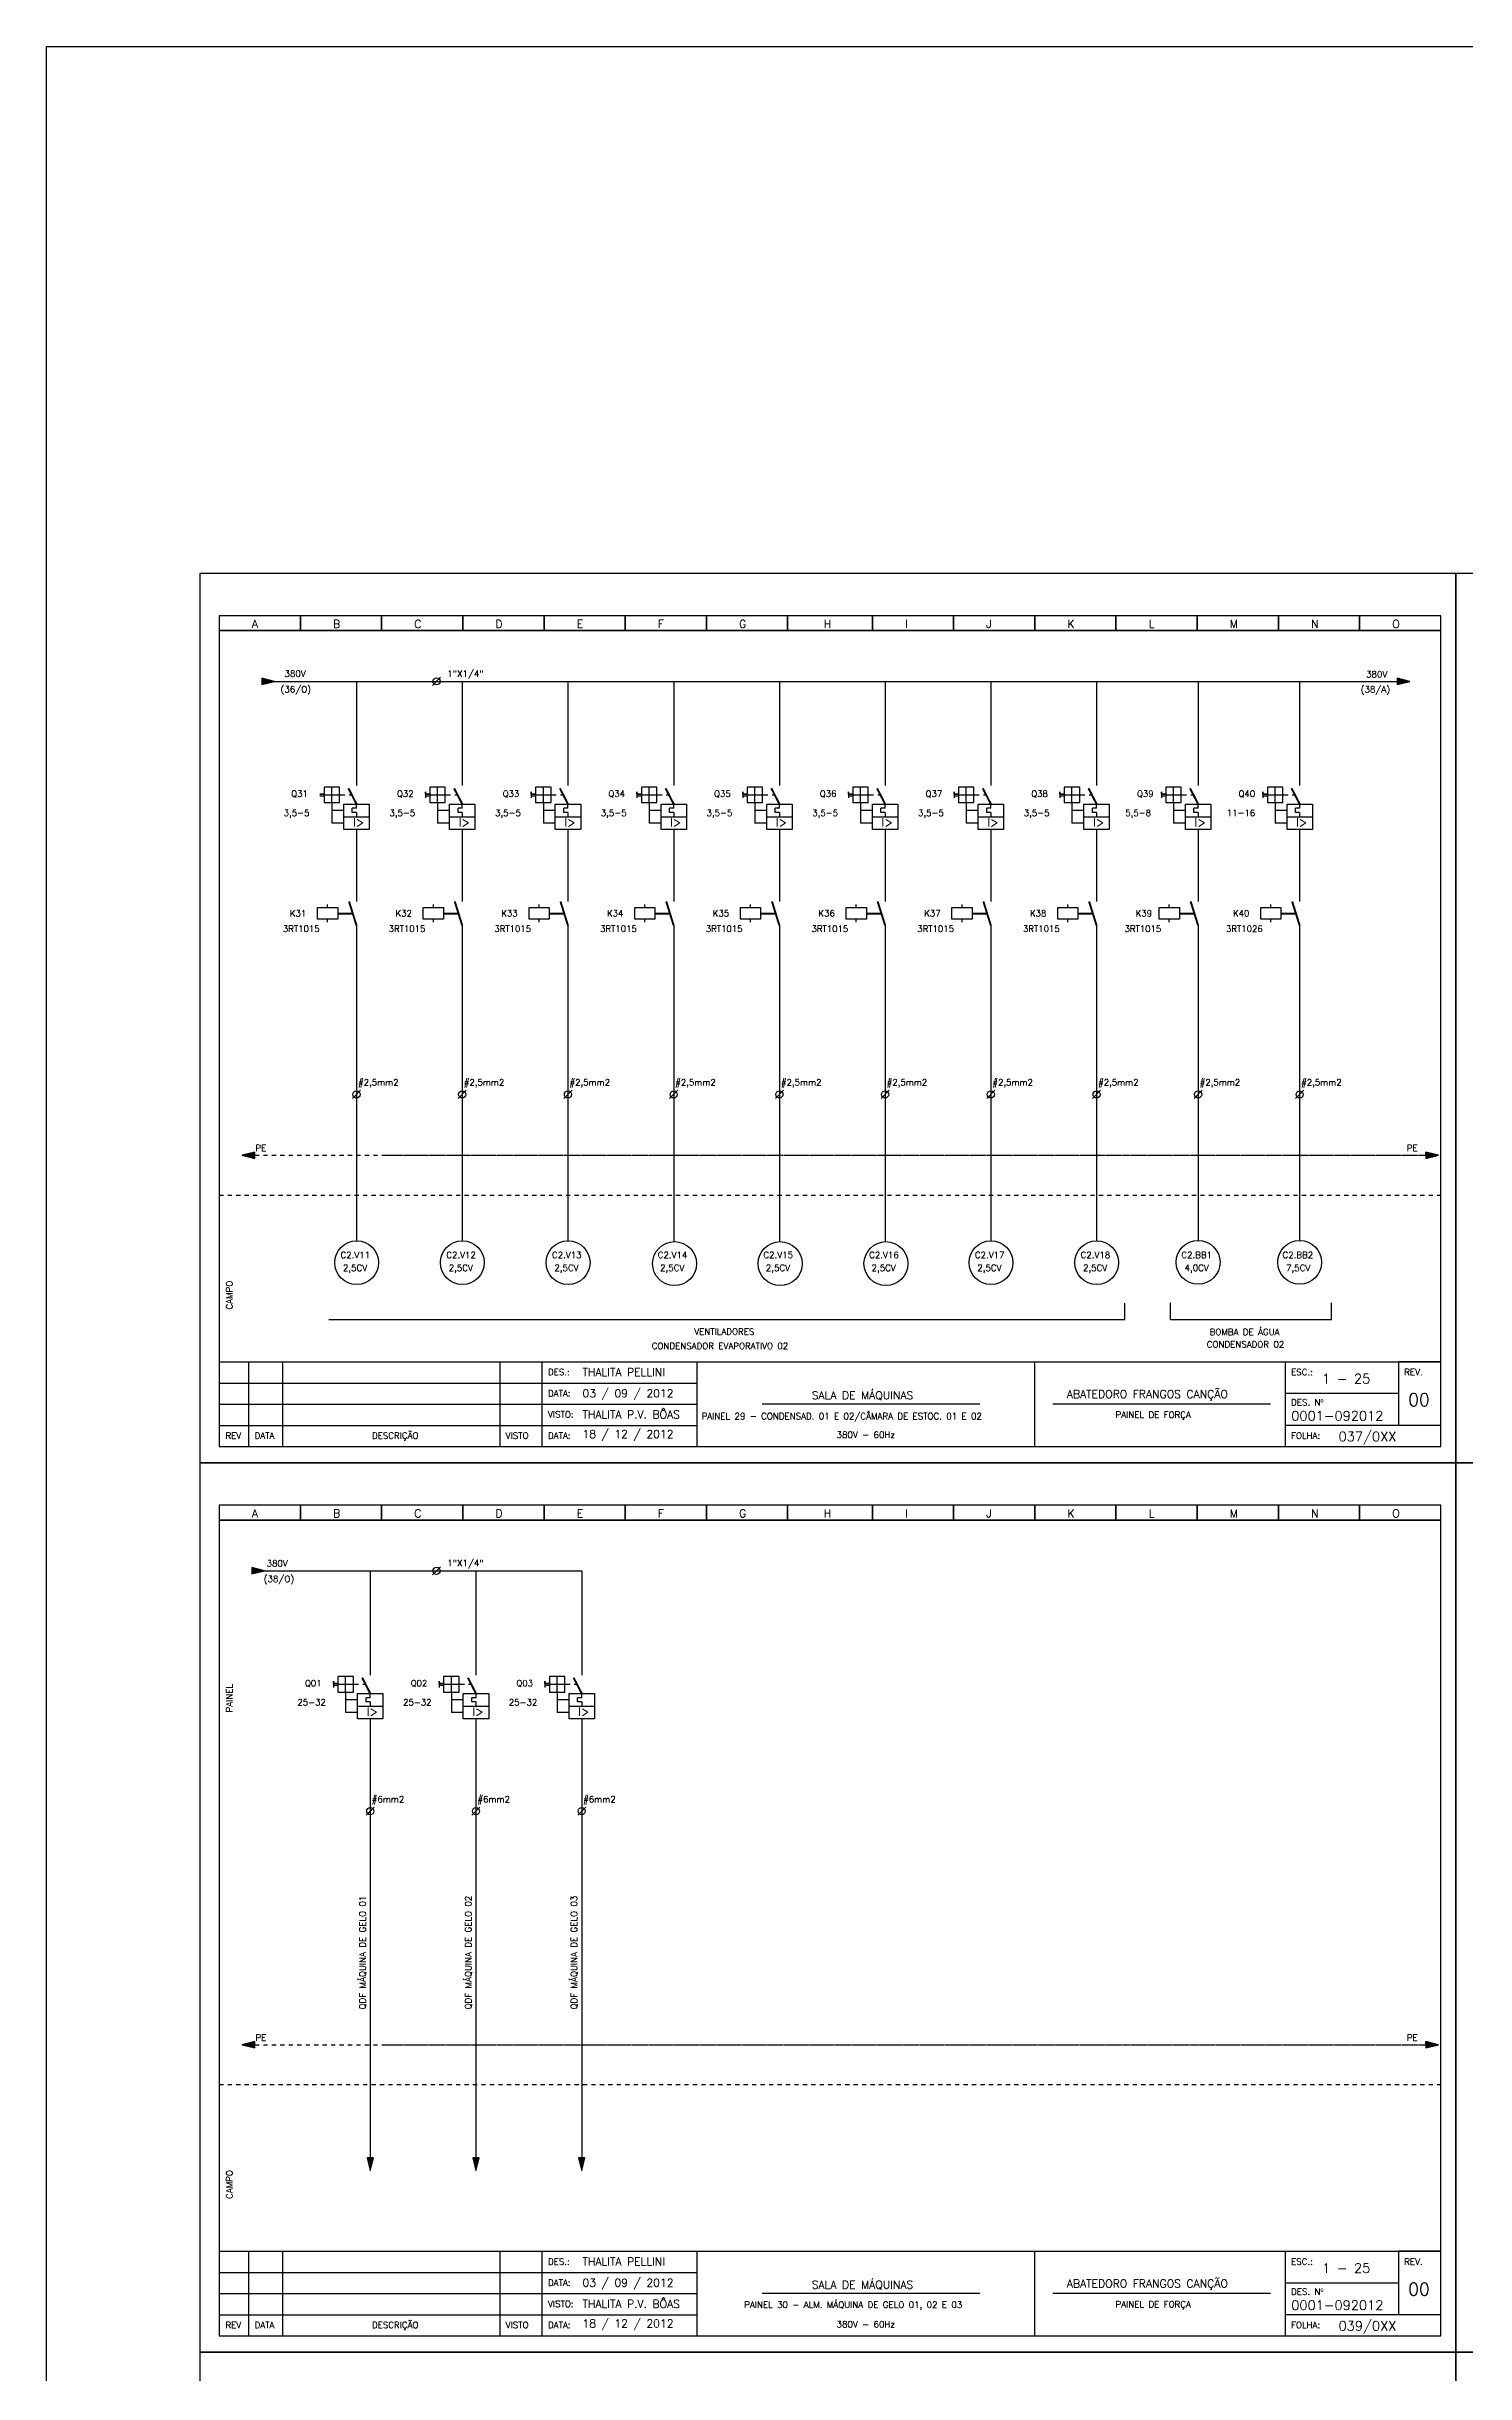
# Model space of a CAD drawing. Header units: millimetres. Extents: x 1974 to 2560, y 1429 to 1567.
# Drawn here: x 2267.8 to 2301.4, y 1512.1 to 1567.1 of the extents above; entities that cross this region are included whole.
import ezdxf

# ---------------------------------------------------------------- set-up
doc = ezdxf.new("R2010")
doc.units = ezdxf.units.MM
for name, pattern in [('DASHDOT2', [0.5, 0.25, -0.125, 0, -0.125]), ('DASHED', [0.75, 0.5, -0.25]), ('HIDDEN2', [0.1875, 0.125, -0.0625])]:
    doc.linetypes.add(name, pattern=pattern)
for name, color, linetype in [('1', 5, 'Continuous'), ('ALIMENTAÇÃO', 6, 'Continuous'), ('CONECTOR_SAK', 2, 'Continuous'), ('DISJUNTOR', 5, 'Continuous'), ('EQUIPAMENTOS', 5, 'Continuous'), ('MARGEM', 1, 'Continuous'), ('MOTORES', 5, 'Continuous'), ('PAINEL', 7, 'Continuous'), ('soft', 5, 'Continuous'), ('TERRA', 3, 'DASHED'), ('TEXTO', 4, 'Continuous'), ('TEXTO_2', 5, 'Continuous'), ('TIMBRE', 7, 'Continuous')]:
    doc.layers.add(name, color=color, linetype=linetype)
doc.styles.add('REGUA60', font='romans.shx', dxfattribs={"height": 2})
doc.styles.add('ROMANC', font='romanc.shx', dxfattribs={"height": 0.55})
doc.styles.add('ROMANS', font='romans.shx', dxfattribs={"height": 37})

msp = doc.modelspace()

# ---------------------------------------------------------------- hatches: boundary and pattern name
at = {"layer": 'EQUIPAMENTOS'}
for points in [[(2273.234, 1552.134), (2272.934, 1552.209), (2272.934, 1552.059)], [(2300.08, 1552.134), (2299.78, 1552.209), (2299.78, 1552.059)], [(2273, 1531.109), (2272.7, 1531.184), (2272.7, 1531.034)], [(2275.425, 1517.232), (2275.5, 1516.932), (2275.575, 1517.232)], [(2277.925, 1517.232), (2278, 1516.932), (2278.075, 1517.232)], [(2280.425, 1517.232), (2280.5, 1516.932), (2280.575, 1517.232)]]:
    msp.add_hatch(color=256, dxfattribs=at).paths.add_polyline_path(points)
at = {"layer": 'TERRA'}
h = msp.add_hatch(dxfattribs=at)
h.set_pattern_fill('ANSI31', color=256, scale=0.004, angle=180, style=0)
h.set_pattern_definition([(225, (2329.7272218, 1589.55084864), (0.0003535533906, -0.0003535533906), [])])
h.paths.add_polyline_path([(2272.473, 1540.931), (2272.773, 1540.931), (2272.773, 1541.006)])
h.paths.add_polyline_path([(2272.773, 1540.856), (2272.773, 1540.931), (2272.473, 1540.931)])
h = msp.add_hatch(dxfattribs=at)
h.set_pattern_fill('ANSI31', color=256, scale=0.004, style=0)
h.set_pattern_definition([(45, (2243.5027676, 1492.3112611), (-0.0003535533906, 0.0003535533906), [])])
h.paths.add_polyline_path([(2300.757, 1540.931), (2300.457, 1540.931), (2300.457, 1540.856)])
h.paths.add_polyline_path([(2300.457, 1541.006), (2300.457, 1540.931), (2300.757, 1540.931)])
h = msp.add_hatch(dxfattribs=at)
h.set_pattern_fill('ANSI31', color=256, scale=0.004, angle=180, style=0)
h.set_pattern_definition([(225, (2329.7272218, 1568.52584864), (0.0003535533906, -0.0003535533906), [])])
h.paths.add_polyline_path([(2272.473, 1519.906), (2272.773, 1519.906), (2272.773, 1519.981)])
h.paths.add_polyline_path([(2272.773, 1519.831), (2272.773, 1519.906), (2272.473, 1519.906)])
h = msp.add_hatch(dxfattribs=at)
h.set_pattern_fill('ANSI31', color=256, scale=0.004, style=0)
h.set_pattern_definition([(45, (2243.5027676, 1471.2862611), (-0.0003535533906, 0.0003535533906), [])])
h.paths.add_polyline_path([(2300.757, 1519.906), (2300.457, 1519.906), (2300.457, 1519.831)])
h.paths.add_polyline_path([(2300.457, 1519.981), (2300.457, 1519.906), (2300.757, 1519.906)])

# ---------------------------------------------------------------- linework, layer by layer
for p, q in [((2293.342, 1537.048), (2293.342, 1537.435)), ((2294.421, 1537.048), (2294.421, 1537.444)), ((2298.228, 1537.048), (2298.228, 1537.444)), ((2274.521, 1537.048), (2293.342, 1537.048)), ((2294.421, 1537.048), (2298.228, 1537.048)), ((2300.813, 1536.047), (2299.813, 1536.047)), ((2300.813, 1515.022), (2299.813, 1515.022))]:
    msp.add_line(p, q)
at = {"layer": '1'}
for p, q in [((2274.775, 1549.632), (2274.411, 1549.632)), ((2274.411, 1549.632), (2274.411, 1549.268)), ((2274.593, 1549.268), (2274.593, 1549.632)), ((2274.775, 1549.268), (2274.775, 1549.632)), ((2277.275, 1549.632), (2276.911, 1549.632)), ((2276.911, 1549.632), (2276.911, 1549.268)), ((2277.093, 1549.268), (2277.093, 1549.632)), ((2277.275, 1549.268), (2277.275, 1549.632)), ((2279.775, 1549.632), (2279.411, 1549.632)), ((2279.411, 1549.632), (2279.411, 1549.268)), ((2279.593, 1549.268), (2279.593, 1549.632)), ((2279.775, 1549.268), (2279.775, 1549.632)), ((2282.275, 1549.632), (2281.911, 1549.632)), ((2281.911, 1549.632), (2281.911, 1549.268)), ((2282.093, 1549.268), (2282.093, 1549.632)), ((2282.275, 1549.268), (2282.275, 1549.632)), ((2284.775, 1549.632), (2284.411, 1549.632)), ((2284.411, 1549.632), (2284.411, 1549.268)), ((2284.593, 1549.268), (2284.593, 1549.632)), ((2284.775, 1549.268), (2284.775, 1549.632)), ((2287.275, 1549.632), (2286.911, 1549.632)), ((2286.911, 1549.632), (2286.911, 1549.268)), ((2287.093, 1549.268), (2287.093, 1549.632)), ((2287.275, 1549.268), (2287.275, 1549.632)), ((2289.775, 1549.632), (2289.411, 1549.632)), ((2289.411, 1549.632), (2289.411, 1549.268)), ((2289.593, 1549.268), (2289.593, 1549.632)), ((2289.775, 1549.268), (2289.775, 1549.632)), ((2292.275, 1549.632), (2291.911, 1549.632)), ((2291.911, 1549.632), (2291.911, 1549.268)), ((2292.093, 1549.268), (2292.093, 1549.632)), ((2292.275, 1549.268), (2292.275, 1549.632)), ((2294.676, 1549.632), (2294.312, 1549.632)), ((2294.312, 1549.632), (2294.312, 1549.268)), ((2294.494, 1549.268), (2294.494, 1549.632)), ((2294.676, 1549.268), (2294.676, 1549.632)), ((2297.077, 1549.632), (2296.713, 1549.632)), ((2296.713, 1549.632), (2296.713, 1549.268)), ((2296.895, 1549.268), (2296.895, 1549.632)), ((2297.077, 1549.268), (2297.077, 1549.632)), ((2274.411, 1549.471), (2274.307, 1549.471)), ((2274.307, 1549.471), (2274.411, 1549.471)), ((2274.307, 1549.429), (2274.411, 1549.429)), ((2274.411, 1549.45), (2274.775, 1549.45)), ((2274.411, 1549.268), (2274.775, 1549.268)), ((2276.807, 1549.523), (2276.807, 1549.377)), ((2276.807, 1549.471), (2276.807, 1549.523)), ((2276.911, 1549.471), (2276.807, 1549.471)), ((2276.807, 1549.471), (2276.911, 1549.471)), ((2276.807, 1549.429), (2276.911, 1549.429)), ((2276.911, 1549.45), (2277.275, 1549.45)), ((2276.911, 1549.268), (2277.275, 1549.268)), ((2279.307, 1549.523), (2279.307, 1549.377)), ((2279.307, 1549.471), (2279.307, 1549.523)), ((2279.411, 1549.471), (2279.307, 1549.471)), ((2279.307, 1549.471), (2279.411, 1549.471)), ((2279.307, 1549.429), (2279.411, 1549.429)), ((2279.411, 1549.45), (2279.775, 1549.45)), ((2279.411, 1549.268), (2279.775, 1549.268)), ((2281.807, 1549.523), (2281.807, 1549.377)), ((2281.807, 1549.471), (2281.807, 1549.523)), ((2281.911, 1549.471), (2281.807, 1549.471)), ((2281.807, 1549.471), (2281.911, 1549.471)), ((2281.807, 1549.429), (2281.911, 1549.429)), ((2281.911, 1549.45), (2282.275, 1549.45)), ((2281.911, 1549.268), (2282.275, 1549.268)), ((2284.307, 1549.523), (2284.307, 1549.377)), ((2284.307, 1549.471), (2284.307, 1549.523)), ((2284.411, 1549.471), (2284.307, 1549.471)), ((2284.307, 1549.471), (2284.411, 1549.471)), ((2284.307, 1549.429), (2284.411, 1549.429)), ((2284.411, 1549.45), (2284.775, 1549.45)), ((2284.411, 1549.268), (2284.775, 1549.268)), ((2286.807, 1549.523), (2286.807, 1549.377)), ((2286.807, 1549.471), (2286.807, 1549.523)), ((2286.911, 1549.471), (2286.807, 1549.471)), ((2286.807, 1549.471), (2286.911, 1549.471)), ((2286.807, 1549.429), (2286.911, 1549.429)), ((2286.911, 1549.45), (2287.275, 1549.45)), ((2286.911, 1549.268), (2287.275, 1549.268)), ((2289.307, 1549.523), (2289.307, 1549.377)), ((2289.307, 1549.471), (2289.307, 1549.523)), ((2289.411, 1549.471), (2289.307, 1549.471)), ((2289.307, 1549.471), (2289.411, 1549.471)), ((2289.307, 1549.429), (2289.411, 1549.429)), ((2289.411, 1549.45), (2289.775, 1549.45)), ((2289.411, 1549.268), (2289.775, 1549.268)), ((2291.807, 1549.523), (2291.807, 1549.377)), ((2291.807, 1549.471), (2291.807, 1549.523)), ((2291.911, 1549.471), (2291.807, 1549.471)), ((2291.807, 1549.471), (2291.911, 1549.471)), ((2291.807, 1549.429), (2291.911, 1549.429)), ((2291.911, 1549.45), (2292.275, 1549.45)), ((2291.911, 1549.268), (2292.275, 1549.268)), ((2294.208, 1549.523), (2294.208, 1549.377)), ((2294.208, 1549.471), (2294.208, 1549.523)), ((2294.312, 1549.471), (2294.208, 1549.471)), ((2294.208, 1549.471), (2294.312, 1549.471)), ((2294.208, 1549.429), (2294.312, 1549.429)), ((2294.312, 1549.45), (2294.676, 1549.45)), ((2294.312, 1549.268), (2294.676, 1549.268)), ((2296.609, 1549.523), (2296.609, 1549.377)), ((2296.609, 1549.471), (2296.609, 1549.523)), ((2296.713, 1549.471), (2296.609, 1549.471)), ((2296.609, 1549.471), (2296.713, 1549.471)), ((2296.609, 1549.429), (2296.713, 1549.429)), ((2296.713, 1549.45), (2297.077, 1549.45)), ((2296.713, 1549.268), (2297.077, 1549.268)), ((2274.632, 1528.498), (2274.632, 1528.352)), ((2274.632, 1528.446), (2274.632, 1528.498)), ((2274.736, 1528.446), (2274.632, 1528.446)), ((2274.632, 1528.446), (2274.736, 1528.446)), ((2274.632, 1528.404), (2274.736, 1528.404)), ((2275.1, 1528.607), (2274.736, 1528.607)), ((2274.736, 1528.607), (2274.736, 1528.243)), ((2274.736, 1528.425), (2275.1, 1528.425)), ((2274.736, 1528.243), (2275.1, 1528.243)), ((2274.918, 1528.243), (2274.918, 1528.607)), ((2275.1, 1528.243), (2275.1, 1528.607)), ((2277.132, 1528.498), (2277.132, 1528.352)), ((2277.132, 1528.446), (2277.132, 1528.498)), ((2277.236, 1528.446), (2277.132, 1528.446)), ((2277.132, 1528.446), (2277.236, 1528.446)), ((2277.132, 1528.404), (2277.236, 1528.404)), ((2277.6, 1528.607), (2277.236, 1528.607)), ((2277.236, 1528.607), (2277.236, 1528.243)), ((2277.236, 1528.425), (2277.6, 1528.425)), ((2277.236, 1528.243), (2277.6, 1528.243)), ((2277.418, 1528.243), (2277.418, 1528.607)), ((2277.6, 1528.243), (2277.6, 1528.607)), ((2279.632, 1528.498), (2279.632, 1528.352)), ((2279.632, 1528.446), (2279.632, 1528.498)), ((2279.736, 1528.446), (2279.632, 1528.446)), ((2279.632, 1528.446), (2279.736, 1528.446)), ((2279.632, 1528.404), (2279.736, 1528.404)), ((2280.1, 1528.607), (2279.736, 1528.607)), ((2279.736, 1528.607), (2279.736, 1528.243)), ((2279.736, 1528.425), (2280.1, 1528.425)), ((2279.736, 1528.243), (2280.1, 1528.243)), ((2279.918, 1528.243), (2279.918, 1528.607)), ((2280.1, 1528.243), (2280.1, 1528.607))]:
    msp.add_line(p, q, dxfattribs=at)
at = {"layer": 'ALIMENTAÇÃO', "color": 6}
for p, q in [((2275.175, 1552.134), (2275.175, 1549.67)), ((2277.675, 1552.134), (2277.675, 1549.67)), ((2280.175, 1552.134), (2280.175, 1549.67)), ((2282.675, 1552.134), (2282.675, 1549.67)), ((2285.175, 1552.134), (2285.175, 1549.67)), ((2287.675, 1552.134), (2287.675, 1549.67)), ((2290.175, 1552.134), (2290.175, 1549.67)), ((2292.675, 1552.134), (2292.675, 1549.67)), ((2295.076, 1552.134), (2295.076, 1549.67)), ((2297.477, 1552.134), (2297.477, 1549.67)), ((2275.175, 1548.632), (2275.175, 1546.927)), ((2277.675, 1548.632), (2277.675, 1546.927)), ((2280.175, 1548.632), (2280.175, 1546.927)), ((2282.675, 1548.632), (2282.675, 1546.927)), ((2285.175, 1548.632), (2285.175, 1546.927)), ((2287.675, 1548.632), (2287.675, 1546.927)), ((2290.175, 1548.632), (2290.175, 1546.927)), ((2292.675, 1548.632), (2292.675, 1546.927)), ((2295.076, 1548.632), (2295.076, 1546.927)), ((2297.477, 1548.632), (2297.477, 1546.927)), ((2275.175, 1546.364), (2275.175, 1538.912)), ((2277.675, 1546.364), (2277.675, 1538.912)), ((2280.175, 1546.364), (2280.175, 1538.912)), ((2282.675, 1546.364), (2282.675, 1538.889)), ((2285.175, 1546.364), (2285.175, 1538.889)), ((2287.675, 1546.364), (2287.675, 1538.889)), ((2290.175, 1546.364), (2290.175, 1538.912)), ((2292.675, 1546.364), (2292.675, 1538.912)), ((2295.076, 1546.364), (2295.076, 1542.37)), ((2297.477, 1546.364), (2297.477, 1542.37)), ((2295.076, 1542.37), (2295.076, 1538.921)), ((2297.477, 1542.37), (2297.477, 1538.921)), ((2275.5, 1531.109), (2275.5, 1528.645)), ((2278, 1531.109), (2278, 1528.645)), ((2280.5, 1531.109), (2280.5, 1528.645)), ((2275.5, 1527.608), (2275.5, 1521.345)), ((2278, 1527.608), (2278, 1521.345)), ((2280.5, 1527.608), (2280.5, 1521.345)), ((2275.5, 1521.345), (2275.5, 1517.232)), ((2278, 1521.345), (2278, 1517.232)), ((2280.5, 1521.345), (2280.5, 1517.232))]:
    msp.add_line(p, q, dxfattribs=at)
at = {"layer": 'CONECTOR_SAK'}
for p, q in [((2277.164, 1552.231), (2276.973, 1552.038)), ((2275.271, 1542.467), (2275.08, 1542.274)), ((2277.771, 1542.467), (2277.58, 1542.274)), ((2280.271, 1542.467), (2280.08, 1542.274)), ((2282.771, 1542.467), (2282.58, 1542.274)), ((2285.271, 1542.467), (2285.08, 1542.274)), ((2287.771, 1542.467), (2287.58, 1542.274)), ((2290.271, 1542.467), (2290.08, 1542.274)), ((2292.771, 1542.467), (2292.58, 1542.274)), ((2295.172, 1542.467), (2294.981, 1542.274)), ((2297.572, 1542.467), (2297.382, 1542.274)), ((2277.164, 1531.206), (2276.973, 1531.013)), ((2275.595, 1525.522), (2275.405, 1525.33)), ((2278.095, 1525.522), (2277.905, 1525.33)), ((2280.595, 1525.522), (2280.405, 1525.33))]:
    msp.add_line(p, q, dxfattribs=at)
for centre in [(2277.068, 1552.134), (2275.175, 1542.37), (2277.675, 1542.37), (2280.175, 1542.37), (2282.675, 1542.37), (2285.175, 1542.37), (2287.675, 1542.37), (2290.175, 1542.37), (2292.675, 1542.37), (2295.076, 1542.37), (2297.477, 1542.37), (2277.068, 1531.109), (2275.5, 1525.426), (2278, 1525.426), (2280.5, 1525.426)]:
    msp.add_circle(centre, 0.0846, dxfattribs=at)
at = {"layer": 'DISJUNTOR'}
for p, q in [((2274.593, 1549.268), (2274.593, 1548.782)), ((2274.875, 1549.082), (2274.593, 1549.082)), ((2275.176, 1549.133), (2275.076, 1549.133)), ((2275.076, 1549.033), (2275.076, 1549.133)), ((2275.176, 1549.033), (2275.076, 1549.033)), ((2275.176, 1549.133), (2275.176, 1549.233)), ((2275.176, 1549.033), (2275.176, 1548.933)), ((2277.093, 1549.268), (2277.093, 1548.782)), ((2277.375, 1549.082), (2277.093, 1549.082)), ((2277.676, 1549.133), (2277.576, 1549.133)), ((2277.576, 1549.033), (2277.576, 1549.133)), ((2277.676, 1549.033), (2277.576, 1549.033)), ((2277.676, 1549.133), (2277.676, 1549.233)), ((2277.676, 1549.033), (2277.676, 1548.933)), ((2279.593, 1549.268), (2279.593, 1548.782)), ((2279.875, 1549.082), (2279.593, 1549.082)), ((2280.176, 1549.133), (2280.076, 1549.133)), ((2280.076, 1549.033), (2280.076, 1549.133)), ((2280.176, 1549.033), (2280.076, 1549.033)), ((2280.176, 1549.133), (2280.176, 1549.233)), ((2280.176, 1549.033), (2280.176, 1548.933)), ((2282.093, 1549.268), (2282.093, 1548.782)), ((2282.375, 1549.082), (2282.093, 1549.082)), ((2282.676, 1549.133), (2282.576, 1549.133)), ((2282.576, 1549.033), (2282.576, 1549.133)), ((2282.676, 1549.033), (2282.576, 1549.033)), ((2282.676, 1549.133), (2282.676, 1549.233)), ((2282.676, 1549.033), (2282.676, 1548.933)), ((2284.593, 1549.268), (2284.593, 1548.782)), ((2284.875, 1549.082), (2284.593, 1549.082)), ((2285.176, 1549.133), (2285.076, 1549.133)), ((2285.076, 1549.033), (2285.076, 1549.133)), ((2285.176, 1549.033), (2285.076, 1549.033)), ((2285.176, 1549.133), (2285.176, 1549.233)), ((2285.176, 1549.033), (2285.176, 1548.933)), ((2287.093, 1549.268), (2287.093, 1548.782)), ((2287.375, 1549.082), (2287.093, 1549.082)), ((2287.676, 1549.133), (2287.576, 1549.133)), ((2287.576, 1549.033), (2287.576, 1549.133)), ((2287.676, 1549.033), (2287.576, 1549.033)), ((2287.676, 1549.133), (2287.676, 1549.233)), ((2287.676, 1549.033), (2287.676, 1548.933)), ((2289.593, 1549.268), (2289.593, 1548.782)), ((2289.875, 1549.082), (2289.593, 1549.082)), ((2290.176, 1549.133), (2290.076, 1549.133)), ((2290.076, 1549.033), (2290.076, 1549.133)), ((2290.176, 1549.033), (2290.076, 1549.033)), ((2290.176, 1549.133), (2290.176, 1549.233)), ((2290.176, 1549.033), (2290.176, 1548.933)), ((2292.093, 1549.268), (2292.093, 1548.782)), ((2292.375, 1549.082), (2292.093, 1549.082)), ((2292.676, 1549.133), (2292.576, 1549.133)), ((2292.576, 1549.033), (2292.576, 1549.133)), ((2292.676, 1549.033), (2292.576, 1549.033)), ((2292.676, 1549.133), (2292.676, 1549.233)), ((2292.676, 1549.033), (2292.676, 1548.933)), ((2294.494, 1549.268), (2294.494, 1548.782)), ((2294.776, 1549.082), (2294.494, 1549.082)), ((2295.077, 1549.133), (2294.977, 1549.133)), ((2294.977, 1549.033), (2294.977, 1549.133)), ((2295.077, 1549.033), (2294.977, 1549.033)), ((2295.077, 1549.133), (2295.077, 1549.233)), ((2295.077, 1549.033), (2295.077, 1548.933)), ((2296.895, 1549.268), (2296.895, 1548.782)), ((2297.177, 1549.082), (2296.895, 1549.082)), ((2297.478, 1549.133), (2297.377, 1549.133)), ((2297.377, 1549.033), (2297.377, 1549.133)), ((2297.477, 1549.033), (2297.377, 1549.033)), ((2297.477, 1549.033), (2297.477, 1548.933)), ((2297.478, 1549.133), (2297.478, 1549.233)), ((2274.875, 1548.782), (2274.593, 1548.782)), ((2274.876, 1548.933), (2275.476, 1548.933)), ((2277.375, 1548.782), (2277.093, 1548.782)), ((2277.376, 1548.933), (2277.976, 1548.933)), ((2279.875, 1548.782), (2279.593, 1548.782)), ((2279.876, 1548.933), (2280.476, 1548.933)), ((2282.375, 1548.782), (2282.093, 1548.782)), ((2282.376, 1548.933), (2282.976, 1548.933)), ((2284.875, 1548.782), (2284.593, 1548.782)), ((2284.876, 1548.933), (2285.476, 1548.933)), ((2287.375, 1548.782), (2287.093, 1548.782)), ((2287.376, 1548.933), (2287.976, 1548.933)), ((2289.875, 1548.782), (2289.593, 1548.782)), ((2289.876, 1548.933), (2290.476, 1548.933)), ((2292.375, 1548.782), (2292.093, 1548.782)), ((2292.376, 1548.933), (2292.976, 1548.933)), ((2294.776, 1548.782), (2294.494, 1548.782)), ((2294.777, 1548.933), (2295.377, 1548.933)), ((2297.177, 1548.782), (2296.895, 1548.782)), ((2297.178, 1548.933), (2297.778, 1548.933)), ((2274.918, 1528.243), (2274.918, 1527.757)), ((2275.501, 1528.108), (2275.4, 1528.108)), ((2275.4, 1528.008), (2275.4, 1528.108)), ((2275.501, 1528.108), (2275.501, 1528.208)), ((2277.418, 1528.243), (2277.418, 1527.757)), ((2278.001, 1528.108), (2277.9, 1528.108)), ((2277.9, 1528.008), (2277.9, 1528.108)), ((2278.001, 1528.108), (2278.001, 1528.208)), ((2279.918, 1528.243), (2279.918, 1527.757)), ((2280.501, 1528.108), (2280.4, 1528.108)), ((2280.4, 1528.008), (2280.4, 1528.108)), ((2280.501, 1528.108), (2280.501, 1528.208)), ((2275.2, 1528.057), (2274.918, 1528.057)), ((2275.2, 1527.757), (2274.918, 1527.757)), ((2275.201, 1527.908), (2275.801, 1527.908)), ((2275.5, 1528.008), (2275.4, 1528.008)), ((2275.5, 1528.008), (2275.5, 1527.908)), ((2277.7, 1528.057), (2277.418, 1528.057)), ((2277.7, 1527.757), (2277.418, 1527.757)), ((2277.701, 1527.908), (2278.301, 1527.908)), ((2278, 1528.008), (2277.9, 1528.008)), ((2278, 1528.008), (2278, 1527.908)), ((2280.2, 1528.057), (2279.918, 1528.057)), ((2280.2, 1527.757), (2279.918, 1527.757)), ((2280.201, 1527.908), (2280.801, 1527.908)), ((2280.5, 1528.008), (2280.4, 1528.008)), ((2280.5, 1528.008), (2280.5, 1527.908))]:
    msp.add_line(p, q, dxfattribs=at)
at = {"layer": 'DISJUNTOR', "linetype": 'HIDDEN2'}
for p, q in [((2274.775, 1549.45), (2275.075, 1549.45)), ((2277.275, 1549.45), (2277.575, 1549.45)), ((2279.775, 1549.45), (2280.075, 1549.45)), ((2282.275, 1549.45), (2282.575, 1549.45)), ((2284.775, 1549.45), (2285.075, 1549.45)), ((2287.275, 1549.45), (2287.575, 1549.45)), ((2289.775, 1549.45), (2290.075, 1549.45)), ((2292.275, 1549.45), (2292.575, 1549.45)), ((2294.676, 1549.45), (2294.976, 1549.45)), ((2297.077, 1549.45), (2297.377, 1549.45)), ((2275.1, 1528.425), (2275.399, 1528.425)), ((2277.6, 1528.425), (2277.899, 1528.425)), ((2280.1, 1528.425), (2280.399, 1528.425))]:
    msp.add_line(p, q, dxfattribs=at)
at = {"layer": 'DISJUNTOR', "const_width": 0.0472}
for points in [[(2275.176, 1549.233), (2274.983, 1549.607)], [(2277.676, 1549.233), (2277.483, 1549.607)], [(2280.176, 1549.233), (2279.983, 1549.607)], [(2282.676, 1549.233), (2282.483, 1549.607)], [(2285.176, 1549.233), (2284.983, 1549.607)], [(2287.676, 1549.233), (2287.483, 1549.607)], [(2290.176, 1549.233), (2289.983, 1549.607)], [(2292.676, 1549.233), (2292.483, 1549.607)], [(2295.077, 1549.233), (2294.884, 1549.607)], [(2297.478, 1549.233), (2297.285, 1549.607)], [(2275.501, 1528.208), (2275.308, 1528.582)], [(2278.001, 1528.208), (2277.808, 1528.582)], [(2280.501, 1528.208), (2280.308, 1528.582)]]:
    msp.add_lwpolyline(points, dxfattribs=at)
at = {"layer": 'DISJUNTOR'}
for points in [[(2274.876, 1549.233), (2275.476, 1549.233), (2275.476, 1548.633), (2274.876, 1548.633)], [(2277.376, 1549.233), (2277.976, 1549.233), (2277.976, 1548.633), (2277.376, 1548.633)], [(2279.876, 1549.233), (2280.476, 1549.233), (2280.476, 1548.633), (2279.876, 1548.633)], [(2282.376, 1549.233), (2282.976, 1549.233), (2282.976, 1548.633), (2282.376, 1548.633)], [(2284.876, 1549.233), (2285.476, 1549.233), (2285.476, 1548.633), (2284.876, 1548.633)], [(2287.376, 1549.233), (2287.976, 1549.233), (2287.976, 1548.633), (2287.376, 1548.633)], [(2289.876, 1549.233), (2290.476, 1549.233), (2290.476, 1548.633), (2289.876, 1548.633)], [(2292.376, 1549.233), (2292.976, 1549.233), (2292.976, 1548.633), (2292.376, 1548.633)], [(2294.777, 1549.233), (2295.377, 1549.233), (2295.377, 1548.633), (2294.777, 1548.633)], [(2297.178, 1549.233), (2297.778, 1549.233), (2297.778, 1548.633), (2297.178, 1548.633)], [(2275.201, 1528.208), (2275.801, 1528.208), (2275.801, 1527.608), (2275.201, 1527.608)], [(2277.701, 1528.208), (2278.301, 1528.208), (2278.301, 1527.608), (2277.701, 1527.608)], [(2280.201, 1528.208), (2280.801, 1528.208), (2280.801, 1527.608), (2280.201, 1527.608)]]:
    msp.add_lwpolyline(points, close=True, dxfattribs=at)
at = {"layer": 'EQUIPAMENTOS'}
for p, q in [((2273.234, 1552.134), (2300.08, 1552.134)), ((2274.493, 1546.788), (2274.493, 1546.859)), ((2276.993, 1546.788), (2276.993, 1546.859)), ((2279.493, 1546.788), (2279.493, 1546.859)), ((2281.993, 1546.788), (2281.993, 1546.859)), ((2284.493, 1546.788), (2284.493, 1546.859)), ((2286.993, 1546.788), (2286.993, 1546.859)), ((2289.493, 1546.788), (2289.493, 1546.859)), ((2291.993, 1546.788), (2291.993, 1546.859)), ((2294.394, 1546.788), (2294.394, 1546.859)), ((2296.795, 1546.788), (2296.795, 1546.859)), ((2274.493, 1546.438), (2274.493, 1546.509)), ((2274.731, 1546.658), (2275.083, 1546.658)), ((2274.731, 1546.638), (2275.09, 1546.638)), ((2276.993, 1546.438), (2276.993, 1546.509)), ((2277.231, 1546.658), (2277.583, 1546.658)), ((2277.231, 1546.638), (2277.59, 1546.638)), ((2279.493, 1546.438), (2279.493, 1546.509)), ((2279.731, 1546.658), (2280.083, 1546.658)), ((2279.731, 1546.638), (2280.09, 1546.638)), ((2281.993, 1546.438), (2281.993, 1546.509)), ((2282.231, 1546.658), (2282.583, 1546.658)), ((2282.231, 1546.638), (2282.59, 1546.638)), ((2284.493, 1546.438), (2284.493, 1546.509)), ((2284.731, 1546.658), (2285.083, 1546.658)), ((2284.731, 1546.638), (2285.09, 1546.638)), ((2286.993, 1546.438), (2286.993, 1546.509)), ((2287.231, 1546.658), (2287.583, 1546.658)), ((2287.231, 1546.638), (2287.59, 1546.638)), ((2289.493, 1546.438), (2289.493, 1546.509)), ((2289.731, 1546.658), (2290.083, 1546.658)), ((2289.731, 1546.638), (2290.09, 1546.638)), ((2291.993, 1546.438), (2291.993, 1546.509)), ((2292.231, 1546.658), (2292.583, 1546.658)), ((2292.231, 1546.638), (2292.59, 1546.638)), ((2294.394, 1546.438), (2294.394, 1546.509)), ((2294.632, 1546.658), (2294.984, 1546.658)), ((2294.632, 1546.638), (2294.99, 1546.638)), ((2296.795, 1546.438), (2296.795, 1546.509)), ((2297.033, 1546.658), (2297.385, 1546.658)), ((2297.033, 1546.638), (2297.391, 1546.638))]:
    msp.add_line(p, q, dxfattribs=at)
for points in [[(2267.845, 1567.141), (2559.507, 1567.141), (2559.507, 1444.388), (2267.845, 1444.388)], [(2274.255, 1546.509), (2274.255, 1546.788), (2274.731, 1546.788), (2274.731, 1546.509)], [(2276.755, 1546.509), (2276.755, 1546.788), (2277.231, 1546.788), (2277.231, 1546.509)], [(2279.255, 1546.509), (2279.255, 1546.788), (2279.731, 1546.788), (2279.731, 1546.509)], [(2281.755, 1546.509), (2281.755, 1546.788), (2282.231, 1546.788), (2282.231, 1546.509)], [(2284.255, 1546.509), (2284.255, 1546.788), (2284.731, 1546.788), (2284.731, 1546.509)], [(2286.755, 1546.509), (2286.755, 1546.788), (2287.231, 1546.788), (2287.231, 1546.509)], [(2289.255, 1546.509), (2289.255, 1546.788), (2289.731, 1546.788), (2289.731, 1546.509)], [(2291.755, 1546.509), (2291.755, 1546.788), (2292.231, 1546.788), (2292.231, 1546.509)], [(2294.156, 1546.509), (2294.156, 1546.788), (2294.632, 1546.788), (2294.632, 1546.509)], [(2296.557, 1546.509), (2296.557, 1546.788), (2297.033, 1546.788), (2297.033, 1546.509)]]:
    msp.add_lwpolyline(points, close=True, dxfattribs=at)
for points in [[(2272.934, 1552.059), (2273.234, 1552.134), (2272.934, 1552.209), (2272.934, 1552.059)], [(2299.78, 1552.059), (2300.08, 1552.134), (2299.78, 1552.209), (2299.78, 1552.059)], [(2272.7, 1531.034), (2273, 1531.109), (2272.7, 1531.184), (2272.7, 1531.034)], [(2275.425, 1517.232), (2275.5, 1516.932), (2275.575, 1517.232), (2275.425, 1517.232)], [(2277.925, 1517.232), (2278, 1516.932), (2278.075, 1517.232), (2277.925, 1517.232)], [(2280.425, 1517.232), (2280.5, 1516.932), (2280.575, 1517.232), (2280.425, 1517.232)]]:
    msp.add_lwpolyline(points, dxfattribs=at)
at = {"layer": 'EQUIPAMENTOS', "const_width": 0.0472}
for points in [[(2275.175, 1546.364), (2274.998, 1546.932)], [(2277.675, 1546.364), (2277.498, 1546.932)], [(2280.175, 1546.364), (2279.998, 1546.932)], [(2282.675, 1546.364), (2282.498, 1546.932)], [(2285.175, 1546.364), (2284.998, 1546.932)], [(2287.675, 1546.364), (2287.498, 1546.932)], [(2290.175, 1546.364), (2289.998, 1546.932)], [(2292.675, 1546.364), (2292.498, 1546.932)], [(2295.076, 1546.364), (2294.899, 1546.932)], [(2297.477, 1546.364), (2297.299, 1546.932)]]:
    msp.add_lwpolyline(points, dxfattribs=at)
at = {"layer": 'MARGEM', "color": 7}
for points in [[(2271.467, 1533.659), (2301.167, 1533.659), (2301.167, 1554.684), (2271.467, 1554.684)], [(2301.167, 1533.659), (2330.867, 1533.659), (2330.867, 1554.684), (2301.167, 1554.684)], [(2271.467, 1512.634), (2301.167, 1512.634), (2301.167, 1533.659), (2271.467, 1533.659)], [(2301.167, 1512.634), (2330.867, 1512.634), (2330.867, 1533.659), (2301.167, 1533.659)], [(2271.467, 1491.609), (2301.167, 1491.609), (2301.167, 1512.634), (2271.467, 1512.634)], [(2301.167, 1491.609), (2330.867, 1491.609), (2330.867, 1512.634), (2301.167, 1512.634)]]:
    msp.add_lwpolyline(points, close=True, dxfattribs=at)
at = {"layer": 'MOTORES'}
for centre in [(2275.178, 1538.393), (2277.678, 1538.393), (2280.178, 1538.393), (2282.695, 1538.37), (2285.193, 1538.37), (2287.693, 1538.37), (2290.178, 1538.393), (2292.678, 1538.393), (2295.076, 1538.401), (2297.477, 1538.401)]:
    msp.add_circle(centre, 0.519, dxfattribs=at)
at = {"layer": 'PAINEL', "color": 12, "linetype": 'HIDDEN2', "ltscale": 0.005}
for p, q in [((2271.929, 1539.991), (2300.813, 1539.991)), ((2271.929, 1518.966), (2300.813, 1518.966))]:
    msp.add_line(p, q, dxfattribs=at)
at = {"layer": 'soft'}
msp.add_line((2273, 1531.109), (2280.5, 1531.109), dxfattribs=at)
at = {"layer": 'TERRA', "linetype": 'DASHDOT2', "ltscale": 0.0025}
for p, q in [((2272.773, 1540.931), (2300.457, 1540.931)), ((2272.773, 1540.931), (2300.457, 1540.931)), ((2275.884, 1540.931), (2300.757, 1540.931)), ((2272.773, 1519.906), (2300.457, 1519.906)), ((2272.773, 1519.906), (2300.457, 1519.906)), ((2275.884, 1519.906), (2300.757, 1519.906))]:
    msp.add_line(p, q, dxfattribs=at)
at = {"layer": 'TERRA'}
for points in [[(2272.773, 1541.006), (2272.473, 1540.931), (2272.773, 1540.856), (2272.773, 1541.006)], [(2272.773, 1541.006), (2272.473, 1540.931), (2272.773, 1540.856), (2272.773, 1541.006)], [(2300.457, 1540.856), (2300.757, 1540.931), (2300.457, 1541.006), (2300.457, 1540.856)], [(2300.457, 1540.856), (2300.757, 1540.931), (2300.457, 1541.006), (2300.457, 1540.856)], [(2272.773, 1519.981), (2272.473, 1519.906), (2272.773, 1519.831), (2272.773, 1519.981)], [(2272.773, 1519.981), (2272.473, 1519.906), (2272.773, 1519.831), (2272.773, 1519.981)], [(2300.457, 1519.831), (2300.757, 1519.906), (2300.457, 1519.981), (2300.457, 1519.831)], [(2300.457, 1519.831), (2300.757, 1519.906), (2300.457, 1519.981), (2300.457, 1519.831)]]:
    msp.add_lwpolyline(points, dxfattribs=at)
at = {"layer": 'TIMBRE', "color": 12}
for p, q in [((2300.813, 1553.684), (2271.929, 1553.684)), ((2300.813, 1532.659), (2271.929, 1532.659))]:
    msp.add_line(p, q, dxfattribs=at)
at = {"layer": 'TIMBRE'}
for p, q in [((2271.929, 1536.047), (2300.813, 1536.047)), ((2272.629, 1534.047), (2272.629, 1536.047)), ((2273.429, 1534.047), (2273.429, 1536.047)), ((2278.567, 1536.047), (2278.567, 1534.047)), ((2279.567, 1534.047), (2279.567, 1536.047)), ((2283.22, 1536.047), (2283.22, 1534.047)), ((2291.21, 1536.047), (2291.21, 1534.047)), ((2297.137, 1536.047), (2297.137, 1534.047)), ((2299.813, 1536.047), (2299.813, 1534.547)), ((2271.929, 1535.547), (2283.22, 1535.547)), ((2299.813, 1535.297), (2297.137, 1535.297)), ((2271.929, 1535.047), (2283.22, 1535.047)), ((2289.914, 1535.047), (2284.77, 1535.047)), ((2296.785, 1535.047), (2291.641, 1535.047)), ((2271.929, 1534.547), (2283.22, 1534.547)), ((2300.813, 1534.547), (2297.137, 1534.547)), ((2271.929, 1515.022), (2300.813, 1515.022)), ((2272.629, 1513.022), (2272.629, 1515.022)), ((2273.429, 1513.022), (2273.429, 1515.022)), ((2278.567, 1515.022), (2278.567, 1513.022)), ((2279.567, 1513.022), (2279.567, 1515.022)), ((2283.22, 1515.022), (2283.22, 1513.022)), ((2291.21, 1515.022), (2291.21, 1513.022)), ((2297.137, 1515.022), (2297.137, 1513.022)), ((2299.813, 1515.022), (2299.813, 1513.522)), ((2271.929, 1514.522), (2283.22, 1514.522)), ((2271.929, 1514.022), (2283.22, 1514.022)), ((2289.914, 1514.022), (2284.77, 1514.022)), ((2296.785, 1514.022), (2291.641, 1514.022)), ((2299.813, 1514.272), (2297.137, 1514.272)), ((2271.929, 1513.522), (2283.22, 1513.522)), ((2300.813, 1513.522), (2297.137, 1513.522))]:
    msp.add_line(p, q, dxfattribs=at)
at = {"layer": 'TIMBRE', "color": 12}
for points in [[(2271.929, 1553.334), (2273.849, 1553.334), (2273.849, 1553.684), (2271.929, 1553.684)], [(2273.849, 1553.334), (2275.769, 1553.334), (2275.769, 1553.684), (2273.849, 1553.684)], [(2275.769, 1553.334), (2277.689, 1553.334), (2277.689, 1553.684), (2275.769, 1553.684)], [(2277.689, 1553.334), (2279.609, 1553.334), (2279.609, 1553.684), (2277.689, 1553.684)], [(2279.609, 1553.334), (2281.529, 1553.334), (2281.529, 1553.684), (2279.609, 1553.684)], [(2281.529, 1553.334), (2283.449, 1553.334), (2283.449, 1553.684), (2281.529, 1553.684)], [(2283.449, 1553.334), (2285.369, 1553.334), (2285.369, 1553.684), (2283.449, 1553.684)], [(2285.369, 1553.334), (2287.373, 1553.334), (2287.373, 1553.684), (2285.369, 1553.684)], [(2287.373, 1553.334), (2289.293, 1553.334), (2289.293, 1553.684), (2287.373, 1553.684)], [(2289.293, 1553.334), (2291.213, 1553.334), (2291.213, 1553.684), (2289.293, 1553.684)], [(2291.213, 1553.334), (2293.133, 1553.334), (2293.133, 1553.684), (2291.213, 1553.684)], [(2293.133, 1553.334), (2295.053, 1553.334), (2295.053, 1553.684), (2293.133, 1553.684)], [(2295.053, 1553.334), (2296.973, 1553.334), (2296.973, 1553.684), (2295.053, 1553.684)], [(2296.973, 1553.334), (2298.893, 1553.334), (2298.893, 1553.684), (2296.973, 1553.684)], [(2298.893, 1553.334), (2300.813, 1553.334), (2300.813, 1553.684), (2298.893, 1553.684)], [(2271.929, 1534.047), (2300.813, 1534.047), (2300.813, 1553.334), (2271.929, 1553.334)], [(2271.929, 1532.309), (2273.849, 1532.309), (2273.849, 1532.659), (2271.929, 1532.659)], [(2273.849, 1532.309), (2275.769, 1532.309), (2275.769, 1532.659), (2273.849, 1532.659)], [(2275.769, 1532.309), (2277.689, 1532.309), (2277.689, 1532.659), (2275.769, 1532.659)], [(2277.689, 1532.309), (2279.609, 1532.309), (2279.609, 1532.659), (2277.689, 1532.659)], [(2279.609, 1532.309), (2281.529, 1532.309), (2281.529, 1532.659), (2279.609, 1532.659)], [(2281.529, 1532.309), (2283.449, 1532.309), (2283.449, 1532.659), (2281.529, 1532.659)], [(2283.449, 1532.309), (2285.369, 1532.309), (2285.369, 1532.659), (2283.449, 1532.659)], [(2285.369, 1532.309), (2287.373, 1532.309), (2287.373, 1532.659), (2285.369, 1532.659)], [(2287.373, 1532.309), (2289.293, 1532.309), (2289.293, 1532.659), (2287.373, 1532.659)], [(2289.293, 1532.309), (2291.213, 1532.309), (2291.213, 1532.659), (2289.293, 1532.659)], [(2291.213, 1532.309), (2293.133, 1532.309), (2293.133, 1532.659), (2291.213, 1532.659)], [(2293.133, 1532.309), (2295.053, 1532.309), (2295.053, 1532.659), (2293.133, 1532.659)], [(2295.053, 1532.309), (2296.973, 1532.309), (2296.973, 1532.659), (2295.053, 1532.659)], [(2296.973, 1532.309), (2298.893, 1532.309), (2298.893, 1532.659), (2296.973, 1532.659)], [(2298.893, 1532.309), (2300.813, 1532.309), (2300.813, 1532.659), (2298.893, 1532.659)], [(2271.929, 1513.022), (2300.813, 1513.022), (2300.813, 1532.309), (2271.929, 1532.309)]]:
    msp.add_lwpolyline(points, close=True, dxfattribs=at)

# ---------------------------------------------------------------- texts
at = {"style": 'ROMANS'}
for s, p in [('ESC.:', (2297.274, 1535.73)), ('REV.', (2299.949, 1535.73)), ('PAINEL 29 - CONDENSAD. 01 E 02/CÂMARA DE ESTOC. 01 E 02', (2283.335, 1534.689)), ('PAINEL DE FORÇA', (2293.124, 1534.721)), ('DES. Nº', (2297.274, 1535.017)), ('380V - 60Hz', (2286.527, 1534.248)), ('FOLHA:', (2297.274, 1534.23)), ('ESC.:', (2297.274, 1514.705)), ('REV.', (2299.949, 1514.705)), ('PAINEL 30 - ALM. MÁQUINA DE GELO 01, 02 E 03', (2284.342, 1513.683)), ('PAINEL DE FORÇA', (2293.124, 1513.696)), ('DES. Nº', (2297.274, 1513.992)), ('380V - 60Hz', (2286.527, 1513.223)), ('FOLHA:', (2297.274, 1513.205))]:
    msp.add_text(s, height=0.15, dxfattribs=at).set_placement(p)
at = {"layer": 'TEXTO'}
for s, height, style, p in [('A', 0.188, 'ROMANS', (2272.701, 1553.397)), ('B', 0.188, 'ROMANS', (2274.621, 1553.397)), ('C', 0.188, 'ROMANS', (2276.541, 1553.397)), ('D', 0.188, 'ROMANS', (2278.461, 1553.397)), ('E', 0.188, 'ROMANS', (2280.381, 1553.397)), ('F', 0.188, 'ROMANS', (2282.301, 1553.397)), ('G', 0.188, 'ROMANS', (2284.221, 1553.397)), ('H', 0.188, 'ROMANS', (2286.226, 1553.397)), ('I', 0.188, 'ROMANS', (2288.146, 1553.397)), ('J', 0.188, 'ROMANS', (2290.066, 1553.397)), ('K', 0.188, 'ROMANS', (2291.986, 1553.397)), ('L', 0.188, 'ROMANS', (2293.906, 1553.397)), ('M', 0.188, 'ROMANS', (2295.826, 1553.397)), ('N', 0.188, 'ROMANS', (2297.746, 1553.397)), ('O', 0.188, 'ROMANS', (2299.666, 1553.397)), ('380V', 0.15, 'ROMANS', (2273.472, 1552.24)), ('1"X1/4"', 0.15, 'ROMANS', (2277.321, 1552.24)), ('380V', 0.15, 'ROMANS', (2299.048, 1552.228)), ('(36/O)', 0.15, 'ROMANS', (2273.379, 1551.872)), ('(38/A)', 0.15, 'ROMANS', (2298.921, 1551.868)), ('Q31', 0.148, 'ROMANS', (2273.631, 1549.403)), ('Q32', 0.148, 'ROMANS', (2276.131, 1549.403)), ('Q33', 0.148, 'ROMANS', (2278.631, 1549.403)), ('Q34', 0.148, 'ROMANS', (2281.131, 1549.403)), ('Q35', 0.148, 'ROMANS', (2283.631, 1549.403)), ('Q36', 0.148, 'ROMANS', (2286.131, 1549.403)), ('Q37', 0.148, 'ROMANS', (2288.631, 1549.403)), ('Q38', 0.148, 'ROMANS', (2291.131, 1549.403)), ('Q39', 0.148, 'ROMANS', (2293.631, 1549.403)), ('Q40', 0.148, 'ROMANS', (2296.032, 1549.403)), ('3,5-5', 0.148, 'ROMANS', (2273.453, 1548.951)), ('3,5-5', 0.148, 'ROMANS', (2275.953, 1548.951)), ('3,5-5', 0.148, 'ROMANS', (2278.453, 1548.951)), ('3,5-5', 0.148, 'ROMANS', (2280.953, 1548.951)), ('3,5-5', 0.148, 'ROMANS', (2283.453, 1548.951)), ('3,5-5', 0.148, 'ROMANS', (2285.953, 1548.951)), ('3,5-5', 0.148, 'ROMANS', (2288.453, 1548.951)), ('3,5-5', 0.148, 'ROMANS', (2290.953, 1548.951)), ('5,5-8', 0.148, 'ROMANS', (2293.354, 1548.951)), ('11-16', 0.148, 'ROMANS', (2295.755, 1548.951)), ('3RT1015', 0.148, 'ROMANS', (2273.434, 1546.211)), ('K31', 0.148, 'ROMANS', (2273.599, 1546.577)), ('3RT1015', 0.148, 'ROMANS', (2275.934, 1546.211)), ('K32', 0.148, 'ROMANS', (2276.099, 1546.577)), ('3RT1015', 0.148, 'ROMANS', (2278.434, 1546.211)), ('K33', 0.148, 'ROMANS', (2278.599, 1546.577)), ('3RT1015', 0.148, 'ROMANS', (2280.934, 1546.211)), ('K34', 0.148, 'ROMANS', (2281.099, 1546.577)), ('3RT1015', 0.148, 'ROMANS', (2283.434, 1546.211)), ('K35', 0.148, 'ROMANS', (2283.599, 1546.577)), ('3RT1015', 0.148, 'ROMANS', (2285.934, 1546.211)), ('K36', 0.148, 'ROMANS', (2286.099, 1546.577)), ('3RT1015', 0.148, 'ROMANS', (2288.434, 1546.211)), ('K37', 0.148, 'ROMANS', (2288.599, 1546.577)), ('3RT1015', 0.148, 'ROMANS', (2290.934, 1546.211)), ('K38', 0.148, 'ROMANS', (2291.099, 1546.577)), ('3RT1015', 0.148, 'ROMANS', (2293.335, 1546.211)), ('K39', 0.148, 'ROMANS', (2293.599, 1546.577)), ('3RT1026', 0.148, 'ROMANS', (2295.735, 1546.211)), ('K40', 0.148, 'ROMANS', (2295.9, 1546.577)), ('#2,5mm2', 0.148, 'ROMANS', (2275.212, 1542.58)), ('#2,5mm2', 0.148, 'ROMANS', (2277.712, 1542.58)), ('#2,5mm2', 0.148, 'ROMANS', (2280.212, 1542.58)), ('#2,5mm2', 0.148, 'ROMANS', (2282.712, 1542.58)), ('#2,5mm2', 0.148, 'ROMANS', (2285.212, 1542.58)), ('#2,5mm2', 0.148, 'ROMANS', (2287.712, 1542.58)), ('#2,5mm2', 0.148, 'ROMANS', (2290.212, 1542.58)), ('#2,5mm2', 0.148, 'ROMANS', (2292.712, 1542.58)), ('#2,5mm2', 0.148, 'ROMANS', (2295.113, 1542.58)), ('#2,5mm2', 0.148, 'ROMANS', (2297.513, 1542.58)), ('PE', 0.15, 'ROMANS', (2272.785, 1541.025)), ('PE', 0.15, 'ROMANS', (2300.012, 1541.025)), ('C2.V11', 0.15, 'REGUA60', (2274.797, 1538.499)), ('C2.V12', 0.15, 'REGUA60', (2277.297, 1538.499)), ('C2.V13', 0.15, 'REGUA60', (2279.797, 1538.499)), ('C2.V14', 0.15, 'REGUA60', (2282.297, 1538.499)), ('C2.V15', 0.15, 'REGUA60', (2284.797, 1538.499)), ('C2.V16', 0.15, 'REGUA60', (2287.297, 1538.499)), ('C2.V17', 0.15, 'REGUA60', (2289.797, 1538.499)), ('C2.V18', 0.15, 'REGUA60', (2292.297, 1538.499)), ('C2.BB1', 0.15, 'REGUA60', (2294.68, 1538.499)), ('C2.BB2', 0.15, 'REGUA60', (2297.071, 1538.499)), ('2,5CV', 0.15, 'REGUA60', (2274.854, 1538.195)), ('2,5CV', 0.15, 'REGUA60', (2277.354, 1538.195)), ('2,5CV', 0.15, 'REGUA60', (2279.854, 1538.195)), ('2,5CV', 0.15, 'REGUA60', (2282.354, 1538.195)), ('2,5CV', 0.15, 'REGUA60', (2284.854, 1538.195)), ('2,5CV', 0.15, 'REGUA60', (2287.354, 1538.195)), ('2,5CV', 0.15, 'REGUA60', (2289.854, 1538.195)), ('2,5CV', 0.15, 'REGUA60', (2292.354, 1538.195)), ('4,0CV', 0.15, 'REGUA60', (2294.755, 1538.195)), ('7,5CV', 0.15, 'REGUA60', (2297.156, 1538.195)), ('BOMBA DE ÁGUA', 0.15, 'REGUA60', (2295.349, 1536.679)), ('CONDENSADOR EVAPORATIVO 02', 0.15, 'REGUA60', (2282.156, 1536.349)), ('VENTILADORES', 0.15, 'REGUA60', (2283.161, 1536.688)), ('CONDENSADOR 02', 0.15, 'REGUA60', (2295.281, 1536.385)), ('THALITA PELLINI', 0.1875, 'ROMANS', (2280.518, 1535.71)), ('03 / 09 / 2012', 0.1875, 'ROMANS', (2280.518, 1535.21)), ('THALITA P.V. BÔAS', 0.1875, 'ROMANS', (2280.518, 1534.71)), ('18 / 12 / 2012', 0.1875, 'ROMANS', (2280.518, 1534.247)), ('A', 0.188, 'ROMANS', (2272.701, 1532.372)), ('B', 0.188, 'ROMANS', (2274.621, 1532.372)), ('C', 0.188, 'ROMANS', (2276.541, 1532.372)), ('D', 0.188, 'ROMANS', (2278.461, 1532.372)), ('E', 0.188, 'ROMANS', (2280.381, 1532.372)), ('F', 0.188, 'ROMANS', (2282.301, 1532.372)), ('G', 0.188, 'ROMANS', (2284.221, 1532.372)), ('H', 0.188, 'ROMANS', (2286.226, 1532.372)), ('I', 0.188, 'ROMANS', (2288.146, 1532.372)), ('J', 0.188, 'ROMANS', (2290.066, 1532.372)), ('K', 0.188, 'ROMANS', (2291.986, 1532.372)), ('L', 0.188, 'ROMANS', (2293.906, 1532.372)), ('M', 0.188, 'ROMANS', (2295.826, 1532.372)), ('N', 0.188, 'ROMANS', (2297.746, 1532.372)), ('O', 0.188, 'ROMANS', (2299.666, 1532.372)), ('1"X1/4"', 0.15, 'ROMANS', (2277.321, 1531.215)), ('(38/O)', 0.15, 'ROMANS', (2272.981, 1530.84)), ('380V', 0.148, 'ROMANS', (2273.051, 1531.209)), ('Q01', 0.148, 'ROMANS', (2273.956, 1528.378)), ('Q02', 0.148, 'ROMANS', (2276.456, 1528.378)), ('Q03', 0.148, 'ROMANS', (2278.956, 1528.378)), ('25-32', 0.148, 'ROMANS', (2273.777, 1527.926)), ('25-32', 0.148, 'ROMANS', (2276.277, 1527.926)), ('25-32', 0.148, 'ROMANS', (2278.777, 1527.926)), ('#6mm2', 0.148, 'ROMANS', (2275.536, 1525.635)), ('#6mm2', 0.148, 'ROMANS', (2278.036, 1525.635)), ('#6mm2', 0.148, 'ROMANS', (2280.536, 1525.635)), ('PE', 0.15, 'ROMANS', (2272.785, 1520)), ('PE', 0.15, 'ROMANS', (2300.012, 1520)), ('THALITA PELLINI', 0.1875, 'ROMANS', (2280.518, 1514.685)), ('03 / 09 / 2012', 0.1875, 'ROMANS', (2280.518, 1514.185)), ('THALITA P.V. BÔAS', 0.1875, 'ROMANS', (2280.518, 1513.685)), ('18 / 12 / 2012', 0.1875, 'ROMANS', (2280.518, 1513.222))]:
    msp.add_text(s, height=height, dxfattribs=dict(at, style=style)).set_placement(p)
at = {"layer": 'TEXTO', "style": 'REGUA60'}
for s, p in [('CAMPO', (2272.243, 1537.284)), ('PAINEL', (2272.243, 1527.76)), ('QDF MÁQUINA DE GELO 01', (2275.392, 1520.74)), ('QDF MÁQUINA DE GELO 02', (2277.892, 1520.74)), ('QDF MÁQUINA DE GELO 03', (2280.392, 1520.74)), ('CAMPO', (2272.243, 1516.259))]:
    msp.add_text(s, height=0.15, rotation=90, dxfattribs=at).set_placement(p)
at = {"layer": 'TEXTO', "color": 150, "style": 'ROMANS'}
for s, height, p in [('DES.:', 0.15, (2279.703, 1535.73)), ('DATA:', 0.15, (2279.703, 1535.23)), ('1 - 25', 0.225, (2298.008, 1535.537)), ('00', 0.3, (2300.041, 1535.003)), ('VISTO:', 0.15, (2279.703, 1534.73)), ('0001-092012', 0.225, (2297.278, 1534.661)), ('REV', 0.15, (2272.077, 1534.23)), ('DATA', 0.15, (2272.765, 1534.23)), ('DESCRIÇÃO', 0.15, (2275.541, 1534.23)), ('VISTO', 0.15, (2278.703, 1534.23)), ('DATA:', 0.15, (2279.703, 1534.23)), ('037/0XX', 0.225, (2298.396, 1534.171)), ('DES.:', 0.15, (2279.703, 1514.705)), ('DATA:', 0.15, (2279.703, 1514.205)), ('1 - 25', 0.225, (2298.008, 1514.512)), ('VISTO:', 0.15, (2279.703, 1513.705)), ('0001-092012', 0.225, (2297.278, 1513.636)), ('00', 0.3, (2300.041, 1513.978)), ('REV', 0.15, (2272.077, 1513.205)), ('DATA', 0.15, (2272.765, 1513.205)), ('DESCRIÇÃO', 0.15, (2275.541, 1513.205)), ('VISTO', 0.15, (2278.703, 1513.205)), ('DATA:', 0.15, (2279.703, 1513.205)), ('039/0XX', 0.225, (2298.396, 1513.146))]:
    msp.add_text(s, height=height, dxfattribs=at).set_placement(p)
at = {"layer": 'TEXTO_2'}
for s, height, style, p in [('I>', 0.1927, 'REGUA60', (2275.091, 1548.707)), ('I>', 0.1927, 'REGUA60', (2277.591, 1548.707)), ('I>', 0.1927, 'REGUA60', (2280.091, 1548.707)), ('I>', 0.1927, 'REGUA60', (2282.591, 1548.707)), ('I>', 0.1927, 'REGUA60', (2285.091, 1548.707)), ('I>', 0.1927, 'REGUA60', (2287.591, 1548.707)), ('I>', 0.1927, 'REGUA60', (2290.091, 1548.707)), ('I>', 0.1927, 'REGUA60', (2292.591, 1548.707)), ('I>', 0.1927, 'REGUA60', (2294.992, 1548.707)), ('I>', 0.1927, 'REGUA60', (2297.393, 1548.707)), ('SALA DE MÁQUINAS', 0.1875, 'ROMANC', (2285.939, 1535.163)), ('ABATEDORO FRANGOS CANÇÃO', 0.1875, 'ROMANC', (2291.971, 1535.191)), ('I>', 0.1927, 'REGUA60', (2275.416, 1527.682)), ('I>', 0.1927, 'REGUA60', (2277.916, 1527.682)), ('I>', 0.1927, 'REGUA60', (2280.416, 1527.682)), ('SALA DE MÁQUINAS', 0.1875, 'ROMANC', (2285.939, 1514.138)), ('ABATEDORO FRANGOS CANÇÃO', 0.1875, 'ROMANC', (2291.971, 1514.166))]:
    msp.add_text(s, height=height, dxfattribs=dict(at, style=style)).set_placement(p)

doc.saveas('drawing.dxf')
